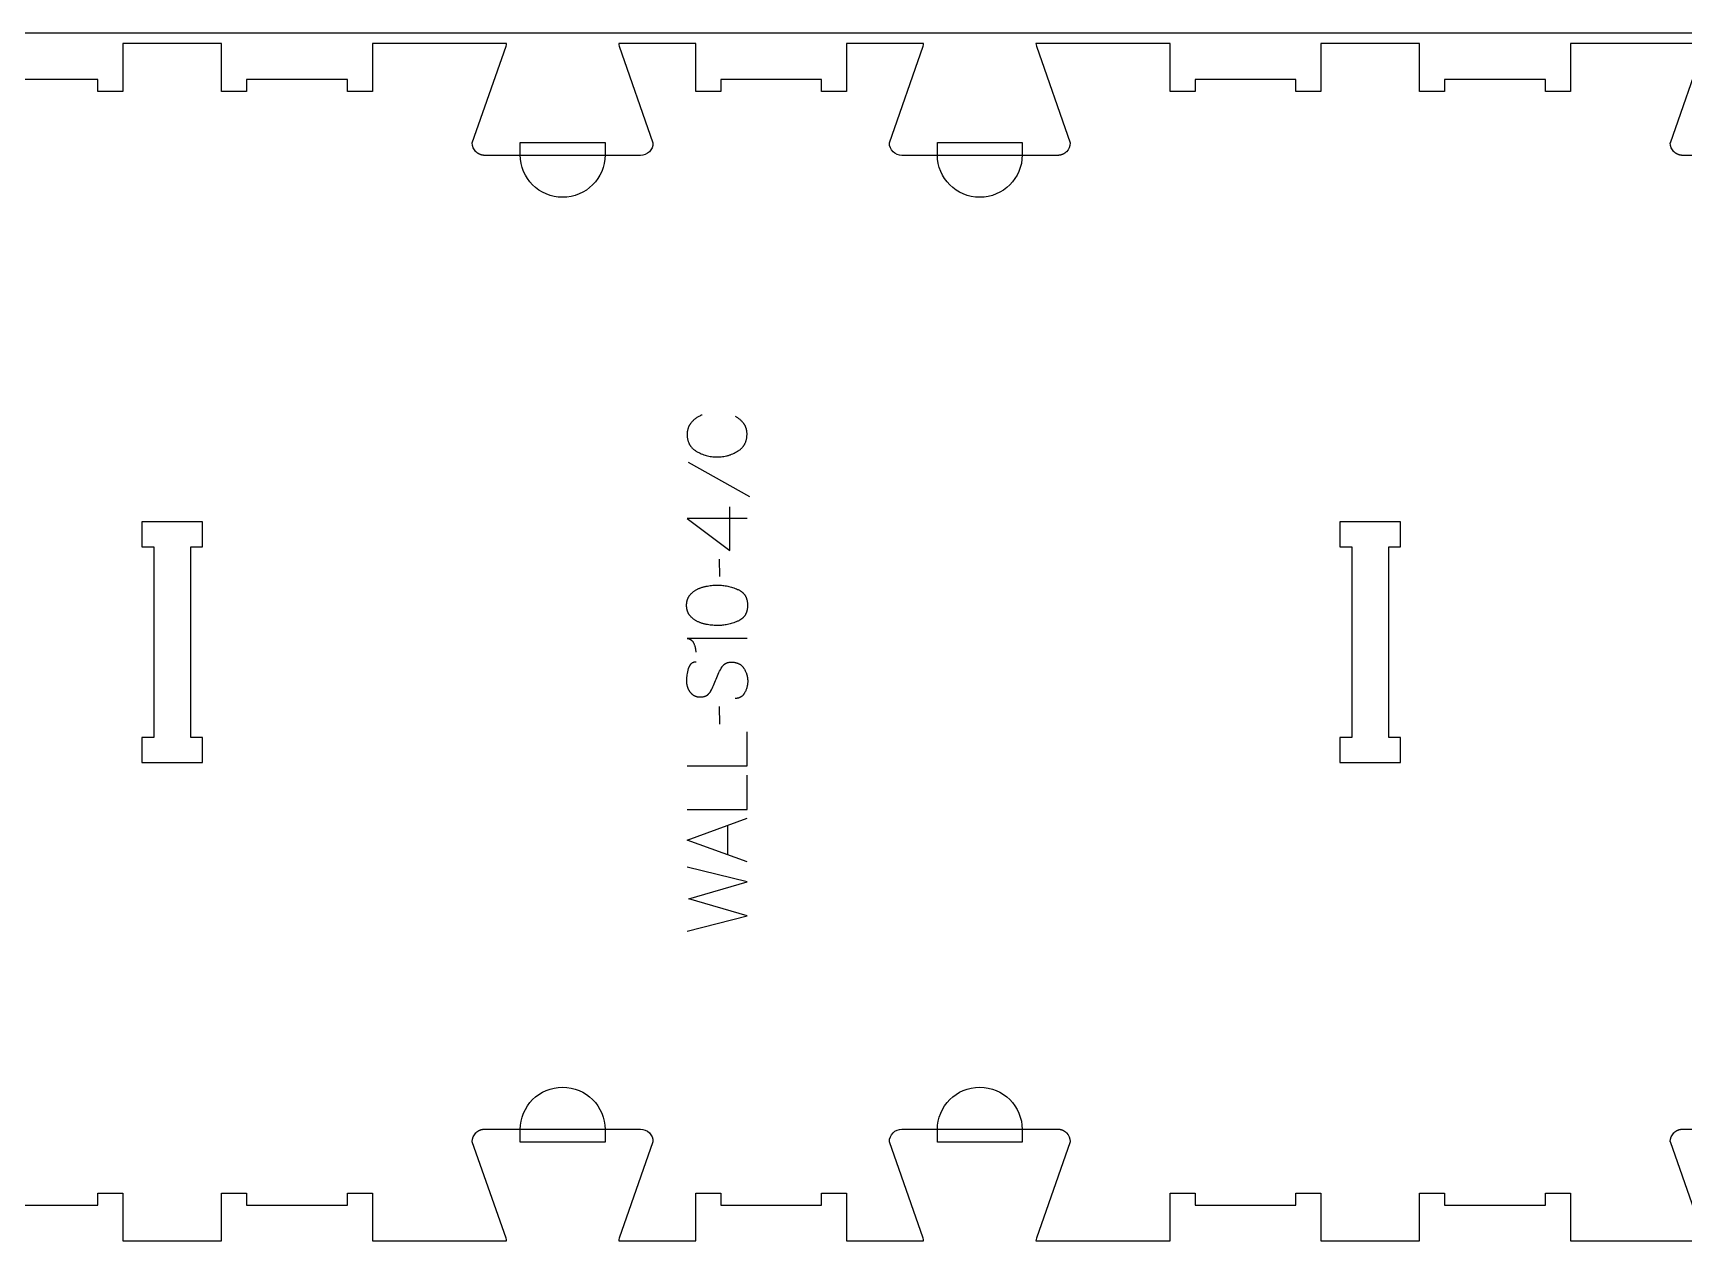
# Model space of a CAD drawing. Extents: x -10701 to -7518, y -10461 to -4867.
# Drawn here: x -9172 to -8345, y -6181 to -5571 of the extents above; entities that cross this region are included whole.
import ezdxf

# ---------------------------------------------------------------- set-up
doc = ezdxf.new("R2010")
doc.units = 0
for name, color, linetype in [('0_SHEET_SPRUCEPLY_2440X122', 1, 'CONTINUOUS'), ('1_ANYTOOL_1MMDEEP_LABELS_S', 2, 'CONTINUOUS'), ('3_ANYTOOL_CUTTHROUGH_INSID', 4, 'CONTINUOUS'), ('4_ANYTOOL_CUTTHROUGH_OUTSI', 5, 'CONTINUOUS'), ('5_ANYTOOL_HALF_MILL_9MM_IN', 3, 'CONTINUOUS')]:
    doc.layers.add(name, color=color, linetype=linetype)

msp = doc.modelspace()

# ---------------------------------------------------------------- linework, layer by layer
at = {"layer": '0_SHEET_SPRUCEPLY_2440X122'}
msp.add_lwpolyline([(-10329.71, -5571.21), (-10329.71, -6791.21), (-7889.71, -6791.21), (-7889.71, -5571.21)], close=True, dxfattribs=at)
at = {"layer": '1_ANYTOOL_1MMDEEP_LABELS_S'}
for points in [[(-8836.63, -5762.44), (-8837.03, -5762.6), (-8837.42, -5762.77), (-8837.81, -5762.95), (-8838.19, -5763.14), (-8838.55, -5763.34), (-8838.91, -5763.55), (-8839.26, -5763.77), (-8839.6, -5764), (-8839.93, -5764.24), (-8840.26, -5764.49), (-8840.57, -5764.75), (-8840.87, -5765.02), (-8841.17, -5765.3), (-8841.46, -5765.59), (-8841.74, -5765.88), (-8842.01, -5766.19), (-8842.14, -5766.35), (-8842.26, -5766.51), (-8842.39, -5766.67), (-8842.5, -5766.84), (-8842.62, -5767), (-8842.73, -5767.17), (-8842.83, -5767.34), (-8842.93, -5767.51), (-8843.03, -5767.69), (-8843.12, -5767.87), (-8843.21, -5768.05), (-8843.3, -5768.23), (-8843.38, -5768.41), (-8843.46, -5768.6), (-8843.53, -5768.78), (-8843.6, -5768.97), (-8843.66, -5769.17), (-8843.72, -5769.36), (-8843.78, -5769.56), (-8843.83, -5769.75), (-8843.88, -5769.95), (-8843.92, -5770.16), (-8843.96, -5770.36), (-8843.99, -5770.57), (-8844.03, -5770.78), (-8844.05, -5770.99), (-8844.08, -5771.2), (-8844.09, -5771.42), (-8844.11, -5771.63), (-8844.12, -5771.85), (-8844.13, -5772.08), (-8844.13, -5772.3), (-8844.12, -5772.64), (-8844.11, -5772.98), (-8844.09, -5773.31), (-8844.05, -5773.64), (-8844.01, -5773.96), (-8843.96, -5774.28), (-8843.9, -5774.59), (-8843.83, -5774.89), (-8843.76, -5775.19), (-8843.67, -5775.49), (-8843.57, -5775.78), (-8843.47, -5776.06), (-8843.35, -5776.34), (-8843.29, -5776.48), (-8843.23, -5776.62), (-8843.16, -5776.75), (-8843.1, -5776.88), (-8843.03, -5777.02), (-8842.95, -5777.15), (-8842.88, -5777.28), (-8842.8, -5777.41), (-8842.72, -5777.53), (-8842.64, -5777.66), (-8842.56, -5777.78), (-8842.47, -5777.91), (-8842.38, -5778.03), (-8842.29, -5778.15), (-8842.11, -5778.38), (-8841.91, -5778.62), (-8841.7, -5778.84), (-8841.49, -5779.06), (-8841.26, -5779.28), (-8841.03, -5779.49), (-8840.79, -5779.69), (-8840.53, -5779.89), (-8840.27, -5780.09), (-8840, -5780.27), (-8839.72, -5780.46), (-8839.43, -5780.64), (-8838.84, -5780.98), (-8838.25, -5781.29), (-8837.64, -5781.59), (-8837.03, -5781.86), (-8836.41, -5782.12), (-8835.79, -5782.35), (-8835.15, -5782.55), (-8834.51, -5782.74), (-8833.86, -5782.91), (-8833.21, -5783.05), (-8832.55, -5783.17), (-8831.88, -5783.27), (-8831.2, -5783.34), (-8830.52, -5783.4), (-8829.83, -5783.43), (-8829.13, -5783.44), (-8828.43, -5783.43), (-8827.74, -5783.4), (-8827.05, -5783.34), (-8826.38, -5783.26), (-8825.71, -5783.16), (-8825.05, -5783.04), (-8824.39, -5782.9), (-8824.07, -5782.82), (-8823.74, -5782.73), (-8823.42, -5782.64), (-8823.1, -5782.54), (-8822.79, -5782.44), (-8822.47, -5782.33), (-8822.16, -5782.22), (-8821.84, -5782.1), (-8821.22, -5781.84), (-8820.61, -5781.56), (-8820.01, -5781.26), (-8819.41, -5780.94), (-8818.82, -5780.59), (-8818.53, -5780.41), (-8818.25, -5780.23), (-8817.98, -5780.03), (-8817.72, -5779.83), (-8817.47, -5779.63), (-8817.23, -5779.42), (-8816.99, -5779.21), (-8816.77, -5778.98), (-8816.55, -5778.76), (-8816.35, -5778.52), (-8816.15, -5778.29), (-8816.05, -5778.17), (-8815.96, -5778.04), (-8815.87, -5777.92), (-8815.78, -5777.79), (-8815.7, -5777.67), (-8815.61, -5777.54), (-8815.53, -5777.41), (-8815.45, -5777.28), (-8815.38, -5777.14), (-8815.3, -5777.01), (-8815.23, -5776.87), (-8815.16, -5776.74), (-8815.03, -5776.46), (-8814.9, -5776.17), (-8814.79, -5775.88), (-8814.68, -5775.59), (-8814.59, -5775.29), (-8814.5, -5774.98), (-8814.42, -5774.67), (-8814.35, -5774.35), (-8814.29, -5774.02), (-8814.24, -5773.69), (-8814.2, -5773.36), (-8814.17, -5773.02), (-8814.15, -5772.67), (-8814.13, -5772.32), (-8814.13, -5771.96), (-8814.13, -5771.57), (-8814.15, -5771.2), (-8814.17, -5771.02), (-8814.18, -5770.83), (-8814.21, -5770.65), (-8814.23, -5770.47), (-8814.26, -5770.3), (-8814.29, -5770.12), (-8814.32, -5769.95), (-8814.36, -5769.78), (-8814.4, -5769.61), (-8814.44, -5769.44), (-8814.49, -5769.27), (-8814.53, -5769.11), (-8814.59, -5768.94), (-8814.64, -5768.78), (-8814.7, -5768.63), (-8814.76, -5768.47), (-8814.83, -5768.31), (-8814.9, -5768.16), (-8814.97, -5768.01), (-8815.04, -5767.86), (-8815.12, -5767.71), (-8815.2, -5767.57), (-8815.29, -5767.42), (-8815.37, -5767.28), (-8815.47, -5767.14), (-8815.56, -5767), (-8815.66, -5766.86), (-8815.76, -5766.73), (-8815.96, -5766.46), (-8816.18, -5766.2), (-8816.4, -5765.95), (-8816.63, -5765.7), (-8816.87, -5765.46), (-8817.11, -5765.22), (-8817.36, -5764.98), (-8817.62, -5764.76), (-8817.89, -5764.53), (-8818.16, -5764.32), (-8818.44, -5764.11), (-8818.73, -5763.9), (-8819.02, -5763.7), (-8819.33, -5763.5), (-8819.64, -5763.31), (-8819.96, -5763.13)], [(-8843.66, -5786.06), (-8812.88, -5803.24)], [(-8822.78, -5830.24), (-8822.78, -5808.47)], [(-8814.13, -5814.26), (-8844.17, -5814.21), (-8822.78, -5830.24)], [(-8828.01, -5834.53), (-8827.93, -5843.31)], [(-8814.13, -5874.26), (-8844.17, -5874.26), (-8844.02, -5874.28), (-8843.87, -5874.3), (-8843.73, -5874.33), (-8843.58, -5874.36), (-8843.44, -5874.4), (-8843.31, -5874.44), (-8843.17, -5874.48), (-8843.04, -5874.53), (-8842.91, -5874.59), (-8842.79, -5874.64), (-8842.73, -5874.67), (-8842.67, -5874.7), (-8842.61, -5874.73), (-8842.55, -5874.77), (-8842.49, -5874.8), (-8842.43, -5874.83), (-8842.37, -5874.87), (-8842.32, -5874.91), (-8842.26, -5874.94), (-8842.21, -5874.98), (-8842.15, -5875.02), (-8842.1, -5875.06), (-8842.04, -5875.1), (-8841.99, -5875.14), (-8841.94, -5875.19), (-8841.89, -5875.23), (-8841.84, -5875.28), (-8841.79, -5875.32), (-8841.74, -5875.37), (-8841.69, -5875.42), (-8841.65, -5875.47), (-8841.6, -5875.52), (-8841.51, -5875.62), (-8841.42, -5875.73), (-8841.34, -5875.84), (-8841.26, -5875.96), (-8841.18, -5876.07), (-8841.1, -5876.2), (-8841.03, -5876.32), (-8840.96, -5876.46), (-8840.89, -5876.59), (-8840.82, -5876.73), (-8840.76, -5876.87), (-8840.65, -5877.16), (-8840.54, -5877.45), (-8840.44, -5877.73), (-8840.34, -5878.01), (-8840.25, -5878.29), (-8840.18, -5878.57), (-8840.1, -5878.85), (-8840.04, -5879.12), (-8839.98, -5879.39), (-8839.93, -5879.66), (-8839.89, -5879.93), (-8839.86, -5880.2), (-8839.83, -5880.46), (-8839.81, -5880.72), (-8839.8, -5880.98), (-8839.8, -5881.24)], [(-8839.54, -5886.13), (-8839.73, -5886.13), (-8839.82, -5886.14), (-8839.91, -5886.14), (-8840, -5886.15), (-8840.09, -5886.16), (-8840.18, -5886.17), (-8840.27, -5886.18), (-8840.36, -5886.19), (-8840.44, -5886.21), (-8840.53, -5886.23), (-8840.61, -5886.24), (-8840.69, -5886.26), (-8840.77, -5886.29), (-8840.85, -5886.31), (-8840.93, -5886.33), (-8841.01, -5886.36), (-8841.09, -5886.39), (-8841.16, -5886.42), (-8841.24, -5886.45), (-8841.31, -5886.48), (-8841.39, -5886.52), (-8841.46, -5886.55), (-8841.53, -5886.59), (-8841.6, -5886.63), (-8841.67, -5886.67), (-8841.74, -5886.71), (-8841.8, -5886.76), (-8841.87, -5886.8), (-8841.93, -5886.85), (-8842, -5886.9), (-8842.06, -5886.95), (-8842.12, -5887), (-8842.18, -5887.05), (-8842.24, -5887.11), (-8842.3, -5887.17), (-8842.36, -5887.22), (-8842.41, -5887.28), (-8842.47, -5887.35), (-8842.53, -5887.41), (-8842.58, -5887.47), (-8842.63, -5887.54), (-8842.68, -5887.61), (-8842.73, -5887.68), (-8842.78, -5887.75), (-8842.83, -5887.82), (-8842.88, -5887.9), (-8842.92, -5887.97), (-8842.97, -5888.05), (-8843.01, -5888.13), (-8843.06, -5888.21), (-8843.1, -5888.29), (-8843.18, -5888.46), (-8843.26, -5888.64), (-8843.33, -5888.82), (-8843.4, -5889.01), (-8843.47, -5889.21), (-8843.53, -5889.41), (-8843.75, -5890.22), (-8843.94, -5891.02), (-8844.1, -5891.8), (-8844.23, -5892.57), (-8844.29, -5892.95), (-8844.34, -5893.33), (-8844.38, -5893.7), (-8844.41, -5894.07), (-8844.44, -5894.44), (-8844.46, -5894.8), (-8844.47, -5895.16), (-8844.47, -5895.51), (-8844.47, -5895.71), (-8844.46, -5895.9), (-8844.45, -5896.1), (-8844.44, -5896.29), (-8844.43, -5896.48), (-8844.41, -5896.66), (-8844.38, -5896.85), (-8844.36, -5897.04), (-8844.33, -5897.22), (-8844.29, -5897.41), (-8844.26, -5897.59), (-8844.21, -5897.77), (-8844.17, -5897.95), (-8844.12, -5898.13), (-8844.07, -5898.31), (-8844.01, -5898.48), (-8843.96, -5898.66), (-8843.89, -5898.83), (-8843.83, -5899), (-8843.76, -5899.17), (-8843.69, -5899.34), (-8843.61, -5899.51), (-8843.53, -5899.68), (-8843.45, -5899.85), (-8843.36, -5900.01), (-8843.27, -5900.17), (-8843.17, -5900.34), (-8843.08, -5900.5), (-8842.97, -5900.66), (-8842.87, -5900.82), (-8842.76, -5900.97), (-8842.65, -5901.13), (-8842.53, -5901.28), (-8842.42, -5901.43), (-8842.29, -5901.57), (-8842.17, -5901.71), (-8842.04, -5901.84), (-8841.91, -5901.97), (-8841.78, -5902.1), (-8841.64, -5902.22), (-8841.5, -5902.33), (-8841.36, -5902.44), (-8841.21, -5902.54), (-8841.06, -5902.64), (-8840.91, -5902.74), (-8840.76, -5902.83), (-8840.6, -5902.91), (-8840.44, -5902.99), (-8840.27, -5903.07), (-8840.1, -5903.14), (-8839.93, -5903.2), (-8839.76, -5903.26), (-8839.58, -5903.32), (-8839.41, -5903.37), (-8839.22, -5903.42), (-8839.04, -5903.46), (-8838.85, -5903.5), (-8838.66, -5903.53), (-8838.46, -5903.55), (-8838.26, -5903.58), (-8838.06, -5903.59), (-8837.86, -5903.6), (-8837.65, -5903.61), (-8837.44, -5903.61), (-8837.23, -5903.61), (-8837.02, -5903.6), (-8836.81, -5903.59), (-8836.6, -5903.57), (-8836.4, -5903.55), (-8836.21, -5903.51), (-8836.01, -5903.48), (-8835.82, -5903.44), (-8835.64, -5903.39), (-8835.46, -5903.34), (-8835.28, -5903.28), (-8835.1, -5903.22), (-8835.02, -5903.18), (-8834.93, -5903.15), (-8834.85, -5903.11), (-8834.77, -5903.07), (-8834.68, -5903.03), (-8834.6, -5902.99), (-8834.52, -5902.95), (-8834.44, -5902.91), (-8834.36, -5902.86), (-8834.29, -5902.82), (-8834.21, -5902.77), (-8834.13, -5902.72), (-8834.06, -5902.67), (-8833.98, -5902.62), (-8833.91, -5902.56), (-8833.84, -5902.51), (-8833.77, -5902.45), (-8833.7, -5902.4), (-8833.63, -5902.34), (-8833.56, -5902.28), (-8833.49, -5902.22), (-8833.43, -5902.15), (-8833.36, -5902.09), (-8833.3, -5902.02), (-8833.17, -5901.89), (-8833.05, -5901.75), (-8832.93, -5901.6), (-8832.81, -5901.45), (-8832.7, -5901.29), (-8832.59, -5901.13), (-8832.49, -5900.96), (-8832.38, -5900.79), (-8831.99, -5900.07), (-8831.61, -5899.34), (-8831.25, -5898.59), (-8830.89, -5897.83), (-8830.54, -5897.05), (-8830.21, -5896.25), (-8829.89, -5895.44), (-8829.58, -5894.61), (-8829.26, -5893.79), (-8828.94, -5892.98), (-8828.59, -5892.2), (-8828.23, -5891.43), (-8827.86, -5890.69), (-8827.47, -5889.96), (-8827.06, -5889.26), (-8826.64, -5888.57), (-8826.53, -5888.41), (-8826.42, -5888.25), (-8826.3, -5888.09), (-8826.24, -5888.02), (-8826.18, -5887.94), (-8826.12, -5887.87), (-8826.06, -5887.8), (-8825.99, -5887.73), (-8825.93, -5887.66), (-8825.86, -5887.6), (-8825.8, -5887.53), (-8825.73, -5887.47), (-8825.66, -5887.41), (-8825.59, -5887.35), (-8825.52, -5887.29), (-8825.45, -5887.23), (-8825.37, -5887.18), (-8825.3, -5887.12), (-8825.23, -5887.07), (-8825.15, -5887.02), (-8825.07, -5886.97), (-8825, -5886.92), (-8824.92, -5886.87), (-8824.84, -5886.83), (-8824.76, -5886.78), (-8824.67, -5886.74), (-8824.59, -5886.7), (-8824.51, -5886.66), (-8824.42, -5886.62), (-8824.34, -5886.58), (-8824.25, -5886.55), (-8824.16, -5886.52), (-8824.08, -5886.48), (-8823.99, -5886.45), (-8823.9, -5886.42), (-8823.8, -5886.39), (-8823.71, -5886.37), (-8823.52, -5886.32), (-8823.33, -5886.28), (-8823.14, -5886.24), (-8822.94, -5886.21), (-8822.73, -5886.18), (-8822.53, -5886.16), (-8822.31, -5886.15), (-8822.1, -5886.14), (-8821.88, -5886.14), (-8821.66, -5886.15), (-8821.43, -5886.16), (-8821.2, -5886.17), (-8820.97, -5886.19), (-8820.74, -5886.22), (-8820.52, -5886.25), (-8820.3, -5886.29), (-8820.08, -5886.33), (-8819.87, -5886.37), (-8819.66, -5886.43), (-8819.45, -5886.48), (-8819.25, -5886.54), (-8819.05, -5886.61), (-8818.86, -5886.68), (-8818.67, -5886.76), (-8818.48, -5886.84), (-8818.3, -5886.93), (-8818.12, -5887.02), (-8817.95, -5887.11), (-8817.78, -5887.22), (-8817.61, -5887.32), (-8817.44, -5887.43), (-8817.28, -5887.55), (-8817.13, -5887.67), (-8816.97, -5887.8), (-8816.82, -5887.93), (-8816.68, -5888.07), (-8816.54, -5888.21), (-8816.4, -5888.36), (-8816.26, -5888.51), (-8816.13, -5888.67), (-8816.01, -5888.83), (-8815.88, -5888.99), (-8815.76, -5889.17), (-8815.65, -5889.34), (-8815.43, -5889.7), (-8815.22, -5890.07), (-8815.03, -5890.44), (-8814.85, -5890.81), (-8814.68, -5891.18), (-8814.53, -5891.56), (-8814.46, -5891.75), (-8814.4, -5891.94), (-8814.33, -5892.13), (-8814.27, -5892.33), (-8814.22, -5892.52), (-8814.16, -5892.72), (-8814.11, -5892.91), (-8814.07, -5893.11), (-8814.02, -5893.31), (-8813.99, -5893.5), (-8813.95, -5893.7), (-8813.92, -5893.9), (-8813.89, -5894.1), (-8813.86, -5894.31), (-8813.82, -5894.71), (-8813.8, -5895.12), (-8813.78, -5895.54), (-8813.79, -5895.95), (-8813.8, -5896.36), (-8813.83, -5896.76), (-8813.86, -5897.16), (-8813.92, -5897.55), (-8813.98, -5897.95), (-8814.06, -5898.33), (-8814.15, -5898.71), (-8814.25, -5899.09), (-8814.37, -5899.46), (-8814.5, -5899.83), (-8814.64, -5900.19), (-8814.79, -5900.55), (-8814.96, -5900.91), (-8815.14, -5901.25), (-8815.33, -5901.6), (-8815.43, -5901.77), (-8815.53, -5901.93), (-8815.64, -5902.09), (-8815.75, -5902.24), (-8815.86, -5902.39), (-8815.97, -5902.53), (-8816.09, -5902.67), (-8816.21, -5902.8), (-8816.34, -5902.93), (-8816.47, -5903.05), (-8816.59, -5903.16), (-8816.73, -5903.27), (-8816.8, -5903.32), (-8816.86, -5903.38), (-8816.93, -5903.43), (-8817, -5903.47), (-8817.07, -5903.52), (-8817.14, -5903.57), (-8817.22, -5903.61), (-8817.29, -5903.66), (-8817.36, -5903.7), (-8817.44, -5903.74), (-8817.51, -5903.78), (-8817.59, -5903.82), (-8817.66, -5903.85), (-8817.74, -5903.89), (-8817.82, -5903.92), (-8817.9, -5903.96), (-8817.97, -5903.99), (-8818.05, -5904.02), (-8818.14, -5904.05), (-8818.22, -5904.07), (-8818.38, -5904.13), (-8818.55, -5904.17), (-8818.72, -5904.21), (-8818.89, -5904.25), (-8819.07, -5904.28), (-8819.25, -5904.3), (-8819.43, -5904.32), (-8819.62, -5904.33), (-8819.81, -5904.34), (-8820, -5904.34)], [(-8828.01, -5908.37), (-8827.93, -5917.16)], [(-8844.13, -5938.11), (-8814.13, -5938.11), (-8814.13, -5921.01)], [(-8844.13, -5959.93), (-8814.13, -5959.93), (-8814.13, -5942.83)], [(-8814.13, -5986.16), (-8844.13, -5975.27), (-8814.13, -5964.21)], [(-8823.68, -5982.69), (-8823.68, -5967.77)], [(-8844.13, -6020.87), (-8814.13, -6013.16), (-8843.23, -6004.71), (-8814.13, -5996.23), (-8844.13, -5988.73)]]:
    msp.add_lwpolyline(points, dxfattribs=at)
msp.add_lwpolyline([(-8844.38, -5857.76), (-8844.38, -5857.39), (-8844.36, -5857.02), (-8844.35, -5856.84), (-8844.33, -5856.67), (-8844.31, -5856.49), (-8844.29, -5856.32), (-8844.26, -5856.15), (-8844.24, -5855.98), (-8844.2, -5855.82), (-8844.17, -5855.65), (-8844.13, -5855.49), (-8844.09, -5855.33), (-8844.05, -5855.17), (-8844, -5855.01), (-8843.96, -5854.86), (-8843.9, -5854.71), (-8843.85, -5854.56), (-8843.79, -5854.41), (-8843.73, -5854.26), (-8843.67, -5854.12), (-8843.6, -5853.98), (-8843.53, -5853.84), (-8843.46, -5853.7), (-8843.38, -5853.56), (-8843.3, -5853.43), (-8843.22, -5853.29), (-8843.14, -5853.16), (-8843.05, -5853.04), (-8842.96, -5852.91), (-8842.86, -5852.79), (-8842.67, -5852.54), (-8842.47, -5852.31), (-8842.26, -5852.07), (-8842.05, -5851.85), (-8841.83, -5851.63), (-8841.61, -5851.42), (-8841.38, -5851.22), (-8841.14, -5851.02), (-8840.89, -5850.83), (-8840.64, -5850.64), (-8840.39, -5850.46), (-8840.12, -5850.29), (-8839.85, -5850.12), (-8839.58, -5849.96), (-8839.29, -5849.8), (-8839.01, -5849.66), (-8838.71, -5849.52), (-8838.42, -5849.38), (-8838.12, -5849.25), (-8837.81, -5849.12), (-8837.51, -5849), (-8837.2, -5848.89), (-8836.88, -5848.78), (-8836.57, -5848.68), (-8836.25, -5848.58), (-8835.93, -5848.49), (-8835.6, -5848.4), (-8835.27, -5848.32), (-8834.94, -5848.24), (-8834.61, -5848.17), (-8833.93, -5848.05), (-8833.25, -5847.94), (-8832.57, -5847.85), (-8831.91, -5847.78), (-8831.26, -5847.71), (-8830.62, -5847.66), (-8829.98, -5847.63), (-8829.36, -5847.61), (-8828.74, -5847.6), (-8828.13, -5847.61), (-8827.51, -5847.63), (-8826.89, -5847.67), (-8826.27, -5847.73), (-8825.66, -5847.81), (-8825.04, -5847.9), (-8824.42, -5848.01), (-8823.8, -5848.13), (-8823.18, -5848.27), (-8822.56, -5848.43), (-8821.94, -5848.6), (-8821.32, -5848.79), (-8820.7, -5849), (-8820.08, -5849.22), (-8819.46, -5849.46), (-8818.84, -5849.72), (-8818.54, -5849.86), (-8818.24, -5850), (-8817.95, -5850.15), (-8817.81, -5850.23), (-8817.68, -5850.31), (-8817.54, -5850.39), (-8817.41, -5850.48), (-8817.28, -5850.56), (-8817.15, -5850.65), (-8817.03, -5850.74), (-8816.9, -5850.83), (-8816.78, -5850.92), (-8816.67, -5851.02), (-8816.55, -5851.12), (-8816.44, -5851.21), (-8816.33, -5851.32), (-8816.22, -5851.42), (-8816.11, -5851.52), (-8816.01, -5851.63), (-8815.91, -5851.74), (-8815.81, -5851.85), (-8815.72, -5851.96), (-8815.62, -5852.07), (-8815.53, -5852.19), (-8815.44, -5852.3), (-8815.36, -5852.42), (-8815.27, -5852.54), (-8815.19, -5852.67), (-8815.11, -5852.79), (-8815.04, -5852.92), (-8814.96, -5853.05), (-8814.89, -5853.18), (-8814.82, -5853.31), (-8814.76, -5853.44), (-8814.69, -5853.58), (-8814.63, -5853.72), (-8814.57, -5853.85), (-8814.51, -5854), (-8814.46, -5854.14), (-8814.41, -5854.28), (-8814.36, -5854.43), (-8814.31, -5854.58), (-8814.26, -5854.73), (-8814.22, -5854.88), (-8814.18, -5855.04), (-8814.11, -5855.35), (-8814.05, -5855.67), (-8813.99, -5856), (-8813.95, -5856.34), (-8813.91, -5856.68), (-8813.89, -5857.03), (-8813.88, -5857.39), (-8813.87, -5857.76), (-8813.88, -5858.12), (-8813.89, -5858.48), (-8813.91, -5858.82), (-8813.95, -5859.17), (-8813.99, -5859.5), (-8814.05, -5859.83), (-8814.11, -5860.15), (-8814.15, -5860.3), (-8814.18, -5860.46), (-8814.22, -5860.61), (-8814.27, -5860.76), (-8814.31, -5860.91), (-8814.36, -5861.06), (-8814.41, -5861.2), (-8814.46, -5861.35), (-8814.52, -5861.49), (-8814.58, -5861.63), (-8814.64, -5861.77), (-8814.7, -5861.91), (-8814.76, -5862.04), (-8814.83, -5862.17), (-8814.9, -5862.3), (-8814.97, -5862.43), (-8815.05, -5862.56), (-8815.12, -5862.69), (-8815.2, -5862.81), (-8815.29, -5862.93), (-8815.37, -5863.05), (-8815.46, -5863.17), (-8815.55, -5863.29), (-8815.64, -5863.4), (-8815.73, -5863.51), (-8815.83, -5863.62), (-8815.93, -5863.73), (-8816.03, -5863.84), (-8816.13, -5863.94), (-8816.24, -5864.05), (-8816.35, -5864.15), (-8816.46, -5864.25), (-8816.57, -5864.35), (-8816.69, -5864.44), (-8816.81, -5864.54), (-8816.93, -5864.63), (-8817.05, -5864.72), (-8817.18, -5864.81), (-8817.31, -5864.9), (-8817.44, -5864.98), (-8817.57, -5865.06), (-8817.71, -5865.14), (-8817.85, -5865.22), (-8817.99, -5865.3), (-8818.28, -5865.45), (-8818.58, -5865.59), (-8818.88, -5865.73), (-8819.51, -5865.98), (-8820.14, -5866.22), (-8820.76, -5866.44), (-8821.38, -5866.65), (-8822.01, -5866.84), (-8822.63, -5867.01), (-8823.25, -5867.16), (-8823.87, -5867.3), (-8824.49, -5867.43), (-8825.1, -5867.53), (-8825.72, -5867.62), (-8826.33, -5867.7), (-8826.95, -5867.75), (-8827.56, -5867.8), (-8828.17, -5867.82), (-8828.78, -5867.83), (-8829.4, -5867.82), (-8830.02, -5867.8), (-8830.66, -5867.77), (-8831.3, -5867.72), (-8831.96, -5867.65), (-8832.62, -5867.58), (-8833.29, -5867.48), (-8833.97, -5867.38), (-8834.31, -5867.32), (-8834.65, -5867.25), (-8834.98, -5867.18), (-8835.31, -5867.11), (-8835.64, -5867.03), (-8835.97, -5866.94), (-8836.29, -5866.85), (-8836.61, -5866.75), (-8836.92, -5866.65), (-8837.23, -5866.54), (-8837.54, -5866.43), (-8837.84, -5866.31), (-8838.14, -5866.18), (-8838.44, -5866.05), (-8838.74, -5865.91), (-8839.03, -5865.77), (-8839.31, -5865.62), (-8839.59, -5865.47), (-8839.87, -5865.31), (-8840.14, -5865.14), (-8840.4, -5864.97), (-8840.65, -5864.79), (-8840.9, -5864.61), (-8841.14, -5864.42), (-8841.38, -5864.22), (-8841.61, -5864.02), (-8841.83, -5863.81), (-8842.05, -5863.59), (-8842.26, -5863.37), (-8842.47, -5863.14), (-8842.67, -5862.9), (-8842.86, -5862.66), (-8842.96, -5862.54), (-8843.05, -5862.42), (-8843.14, -5862.29), (-8843.22, -5862.16), (-8843.3, -5862.03), (-8843.38, -5861.9), (-8843.46, -5861.76), (-8843.53, -5861.63), (-8843.6, -5861.49), (-8843.67, -5861.35), (-8843.73, -5861.2), (-8843.79, -5861.06), (-8843.85, -5860.91), (-8843.9, -5860.77), (-8843.96, -5860.61), (-8844, -5860.46), (-8844.05, -5860.31), (-8844.09, -5860.15), (-8844.13, -5859.99), (-8844.17, -5859.83), (-8844.2, -5859.67), (-8844.24, -5859.51), (-8844.26, -5859.34), (-8844.29, -5859.17), (-8844.31, -5859), (-8844.33, -5858.83), (-8844.35, -5858.66), (-8844.36, -5858.48), (-8844.38, -5858.12)], close=True, dxfattribs=at)
at = {"layer": '3_ANYTOOL_CUTTHROUGH_INSID', "color": 4}
for points in [[(-9117.01, -5936.46), (-9086.76, -5936.46), (-9086.76, -5923.96), (-9092.76, -5923.96), (-9092.76, -5828.46), (-9086.76, -5828.46), (-9086.76, -5815.96), (-9117.26, -5815.96), (-9117.26, -5828.46), (-9111.26, -5828.46), (-9111.26, -5923.96), (-9117.26, -5923.96), (-9117.26, -5936.46)], [(-8517.01, -5936.46), (-8486.76, -5936.46), (-8486.76, -5923.96), (-8492.76, -5923.96), (-8492.76, -5828.46), (-8486.76, -5828.46), (-8486.76, -5815.96), (-8517.26, -5815.96), (-8517.26, -5828.46), (-8511.26, -5828.46), (-8511.26, -5923.96), (-8517.26, -5923.96), (-8517.26, -5936.46)]]:
    msp.add_lwpolyline(points, close=True, dxfattribs=at)
at = {"layer": '4_ANYTOOL_CUTTHROUGH_OUTSI', "color": 5}
for points in [[(-8334.57, -5576.46), (-8352.01, -5576.46), (-8401.76, -5576.46), (-8401.76, -5600.46), (-8414.26, -5600.46), (-8414.26, -5594.46), (-8464.76, -5594.46), (-8464.76, -5600.46), (-8477.26, -5600.46), (-8477.26, -5576.46), (-8526.76, -5576.46), (-8526.76, -5600.46), (-8539.26, -5600.46), (-8539.26, -5594.46), (-8589.76, -5594.46), (-8589.76, -5600.46), (-8602.26, -5600.46), (-8602.26, -5576.46), (-8652.01, -5576.46), (-8669.46, -5576.46), (-8669.46, -5576.46, 0.061485), (-8669.22, -5577.85), (-8652.33, -5626.12), (-8652.31, -5626.16), (-8652.31, -5626.21), (-8652.31, -5626.21, -0.198912), (-8654.14, -5630.63), (-8654.25, -5630.73), (-8654.36, -5630.83), (-8654.47, -5630.93), (-8654.59, -5631.03), (-8654.71, -5631.13), (-8654.83, -5631.22), (-8654.95, -5631.31), (-8655.08, -5631.4), (-8655.21, -5631.48), (-8655.34, -5631.56), (-8655.47, -5631.64), (-8655.61, -5631.72), (-8655.75, -5631.79), (-8655.89, -5631.86), (-8656.03, -5631.92), (-8656.17, -5631.98), (-8656.31, -5632.04), (-8656.46, -5632.09), (-8656.61, -5632.14), (-8656.75, -5632.19), (-8656.9, -5632.23), (-8657.05, -5632.27), (-8657.2, -5632.31), (-8657.35, -5632.34), (-8657.51, -5632.37), (-8657.66, -5632.39), (-8657.81, -5632.41), (-8657.96, -5632.43), (-8658.11, -5632.44), (-8658.26, -5632.45), (-8658.41, -5632.46), (-8658.56, -5632.46), (-8736.56, -5632.46, -0.414214), (-8742.81, -5626.21), (-8742.81, -5626.16), (-8742.8, -5626.12), (-8725.9, -5577.85), (-8725.9, -5577.85, 0.061485), (-8725.67, -5576.46), (-8764.26, -5576.46), (-8764.26, -5600.46), (-8776.76, -5600.46), (-8776.76, -5594.46), (-8827.26, -5594.46), (-8827.26, -5600.46), (-8839.76, -5600.46), (-8839.76, -5576.46), (-8878.36, -5576.46), (-8878.36, -5576.46, 0.061485), (-8878.13, -5577.85), (-8861.23, -5626.12), (-8861.22, -5626.16), (-8861.22, -5626.21), (-8861.22, -5626.21, -0.414214), (-8867.47, -5632.46), (-8945.47, -5632.46), (-8945.62, -5632.46), (-8945.77, -5632.45), (-8945.92, -5632.44), (-8946.07, -5632.43), (-8946.22, -5632.41), (-8946.37, -5632.39), (-8946.52, -5632.37), (-8946.68, -5632.34), (-8946.83, -5632.31), (-8946.98, -5632.27), (-8947.13, -5632.23), (-8947.27, -5632.19), (-8947.42, -5632.14), (-8947.57, -5632.09), (-8947.71, -5632.04), (-8947.86, -5631.98), (-8948, -5631.92), (-8948.14, -5631.86), (-8948.28, -5631.79), (-8948.42, -5631.72), (-8948.56, -5631.64), (-8948.69, -5631.56), (-8948.82, -5631.48), (-8948.95, -5631.4), (-8949.08, -5631.31), (-8949.2, -5631.22), (-8949.32, -5631.13), (-8949.44, -5631.03), (-8949.56, -5630.93), (-8949.67, -5630.83), (-8949.78, -5630.73), (-8949.89, -5630.63, -0.198912), (-8951.72, -5626.21), (-8951.72, -5626.16), (-8951.7, -5626.12), (-8934.81, -5577.85), (-8934.81, -5577.85, 0.061485), (-8934.57, -5576.46), (-8952.01, -5576.46), (-9001.76, -5576.46), (-9001.76, -5600.46), (-9014.26, -5600.46), (-9014.26, -5594.46), (-9064.76, -5594.46), (-9064.76, -5600.46), (-9077.26, -5600.46), (-9077.26, -5576.46), (-9126.76, -5576.46), (-9126.76, -5600.46), (-9139.26, -5600.46), (-9139.26, -5594.46), (-9189.76, -5594.46)], [(-8267.47, -5632.46), (-8345.47, -5632.46), (-8345.62, -5632.46), (-8345.77, -5632.45), (-8345.92, -5632.44), (-8346.07, -5632.43), (-8346.22, -5632.41), (-8346.37, -5632.39), (-8346.52, -5632.37), (-8346.68, -5632.34), (-8346.83, -5632.31), (-8346.98, -5632.27), (-8347.13, -5632.23), (-8347.27, -5632.19), (-8347.42, -5632.14), (-8347.57, -5632.09), (-8347.71, -5632.04), (-8347.86, -5631.98), (-8348, -5631.92), (-8348.14, -5631.86), (-8348.28, -5631.79), (-8348.42, -5631.72), (-8348.56, -5631.64), (-8348.69, -5631.56), (-8348.82, -5631.48), (-8348.95, -5631.4), (-8349.08, -5631.31), (-8349.2, -5631.22), (-8349.32, -5631.13), (-8349.44, -5631.03), (-8349.56, -5630.93), (-8349.67, -5630.83), (-8349.78, -5630.73), (-8349.89, -5630.63, -0.198912), (-8351.72, -5626.21), (-8351.72, -5626.16), (-8351.7, -5626.12), (-8334.81, -5577.85)], [(-9189.76, -6157.96), (-9139.26, -6157.96), (-9139.26, -6151.96), (-9126.76, -6151.96), (-9126.76, -6175.96), (-9077.26, -6175.96), (-9077.26, -6151.96), (-9064.76, -6151.96), (-9064.76, -6157.96), (-9014.26, -6157.96), (-9014.26, -6151.96), (-9001.76, -6151.96), (-9001.76, -6175.96), (-8934.57, -6175.96), (-8934.57, -6175.96, 0.061485), (-8934.81, -6174.57), (-8951.7, -6126.29), (-8951.72, -6126.25), (-8951.72, -6126.21), (-8951.72, -6126.21, -0.198912), (-8949.89, -6121.79), (-8949.78, -6121.68), (-8949.67, -6121.58), (-8949.56, -6121.48), (-8949.44, -6121.38), (-8949.32, -6121.29), (-8949.2, -6121.19), (-8949.08, -6121.1), (-8948.95, -6121.02), (-8948.82, -6120.93), (-8948.69, -6120.85), (-8948.56, -6120.77), (-8948.42, -6120.7), (-8948.28, -6120.63), (-8948.14, -6120.56), (-8948, -6120.49), (-8947.86, -6120.43), (-8947.71, -6120.38), (-8947.57, -6120.32), (-8947.42, -6120.27), (-8947.27, -6120.22), (-8947.13, -6120.18), (-8946.98, -6120.14), (-8946.83, -6120.11), (-8946.68, -6120.07), (-8946.52, -6120.05), (-8946.37, -6120.02), (-8946.22, -6120), (-8946.07, -6119.99), (-8945.92, -6119.97), (-8945.77, -6119.96), (-8945.62, -6119.96), (-8945.47, -6119.96), (-8867.47, -6119.96, -0.414214), (-8861.22, -6126.21), (-8861.22, -6126.25), (-8861.23, -6126.29), (-8878.13, -6174.57), (-8878.13, -6174.57, 0.061485), (-8878.36, -6175.96), (-8839.76, -6175.96), (-8839.76, -6151.96), (-8827.26, -6151.96), (-8827.26, -6157.96), (-8776.76, -6157.96), (-8776.76, -6151.96), (-8764.26, -6151.96), (-8764.26, -6175.96), (-8725.67, -6175.96), (-8725.67, -6175.96, 0.061485), (-8725.9, -6174.57), (-8742.8, -6126.29), (-8742.81, -6126.25), (-8742.81, -6126.21), (-8742.81, -6126.21, -0.414214), (-8736.56, -6119.96), (-8658.56, -6119.96), (-8658.41, -6119.96), (-8658.26, -6119.96), (-8658.11, -6119.97), (-8657.96, -6119.99), (-8657.81, -6120), (-8657.66, -6120.02), (-8657.51, -6120.05), (-8657.35, -6120.07), (-8657.2, -6120.11), (-8657.05, -6120.14), (-8656.9, -6120.18), (-8656.75, -6120.22), (-8656.61, -6120.27), (-8656.46, -6120.32), (-8656.31, -6120.38), (-8656.17, -6120.43), (-8656.03, -6120.49), (-8655.89, -6120.56), (-8655.75, -6120.63), (-8655.61, -6120.7), (-8655.47, -6120.77), (-8655.34, -6120.85), (-8655.21, -6120.93), (-8655.08, -6121.02), (-8654.95, -6121.1), (-8654.83, -6121.19), (-8654.71, -6121.29), (-8654.59, -6121.38), (-8654.47, -6121.48), (-8654.36, -6121.58), (-8654.25, -6121.68), (-8654.14, -6121.79, -0.198912), (-8652.31, -6126.21), (-8652.31, -6126.25), (-8652.33, -6126.29), (-8669.22, -6174.57), (-8669.22, -6174.57, 0.061485), (-8669.46, -6175.96), (-8602.26, -6175.96), (-8602.26, -6151.96), (-8589.76, -6151.96), (-8589.76, -6157.96), (-8539.26, -6157.96), (-8539.26, -6151.96), (-8526.76, -6151.96), (-8526.76, -6175.96), (-8477.26, -6175.96), (-8477.26, -6151.96), (-8464.76, -6151.96), (-8464.76, -6157.96), (-8414.26, -6157.96), (-8414.26, -6151.96), (-8401.76, -6151.96), (-8401.76, -6175.96), (-8334.57, -6175.96)], [(-8334.81, -6174.57), (-8351.7, -6126.29), (-8351.72, -6126.25), (-8351.72, -6126.21), (-8351.72, -6126.21, -0.198912), (-8349.89, -6121.79), (-8349.78, -6121.68), (-8349.67, -6121.58), (-8349.56, -6121.48), (-8349.44, -6121.38), (-8349.32, -6121.29), (-8349.2, -6121.19), (-8349.08, -6121.1), (-8348.95, -6121.02), (-8348.82, -6120.93), (-8348.69, -6120.85), (-8348.56, -6120.77), (-8348.42, -6120.7), (-8348.28, -6120.63), (-8348.14, -6120.56), (-8348, -6120.49), (-8347.86, -6120.43), (-8347.71, -6120.38), (-8347.57, -6120.32), (-8347.42, -6120.27), (-8347.27, -6120.22), (-8347.13, -6120.18), (-8346.98, -6120.14), (-8346.83, -6120.11), (-8346.68, -6120.07), (-8346.52, -6120.05), (-8346.37, -6120.02), (-8346.22, -6120), (-8346.07, -6119.99), (-8345.92, -6119.97), (-8345.77, -6119.96), (-8345.62, -6119.96), (-8345.47, -6119.96), (-8267.47, -6119.96, -0.414214)]]:
    msp.add_lwpolyline(points, format="xyb", dxfattribs=at)
at = {"layer": '5_ANYTOOL_HALF_MILL_9MM_IN', "color": 3}
for points in [[(-8885.22, -5632.21, -1), (-8927.72, -5632.21), (-8927.72, -5631.96), (-8927.72, -5625.96), (-8885.22, -5625.96), (-8885.22, -5631.96), (-8885.22, -5632.21)], [(-8676.31, -5632.21, -1), (-8718.81, -5632.21), (-8718.81, -5631.96), (-8718.81, -5625.96), (-8676.31, -5625.96), (-8676.31, -5631.96), (-8676.31, -5632.21)], [(-8927.72, -6120.21, -1), (-8885.22, -6120.21), (-8885.22, -6120.46), (-8885.22, -6126.46), (-8927.72, -6126.46), (-8927.72, -6120.46), (-8927.72, -6120.21)], [(-8718.81, -6120.21, -1), (-8676.31, -6120.21), (-8676.31, -6120.46), (-8676.31, -6126.46), (-8718.81, -6126.46), (-8718.81, -6120.46), (-8718.81, -6120.21)]]:
    msp.add_lwpolyline(points, format="xyb", close=True, dxfattribs=at)

doc.saveas('drawing.dxf')
